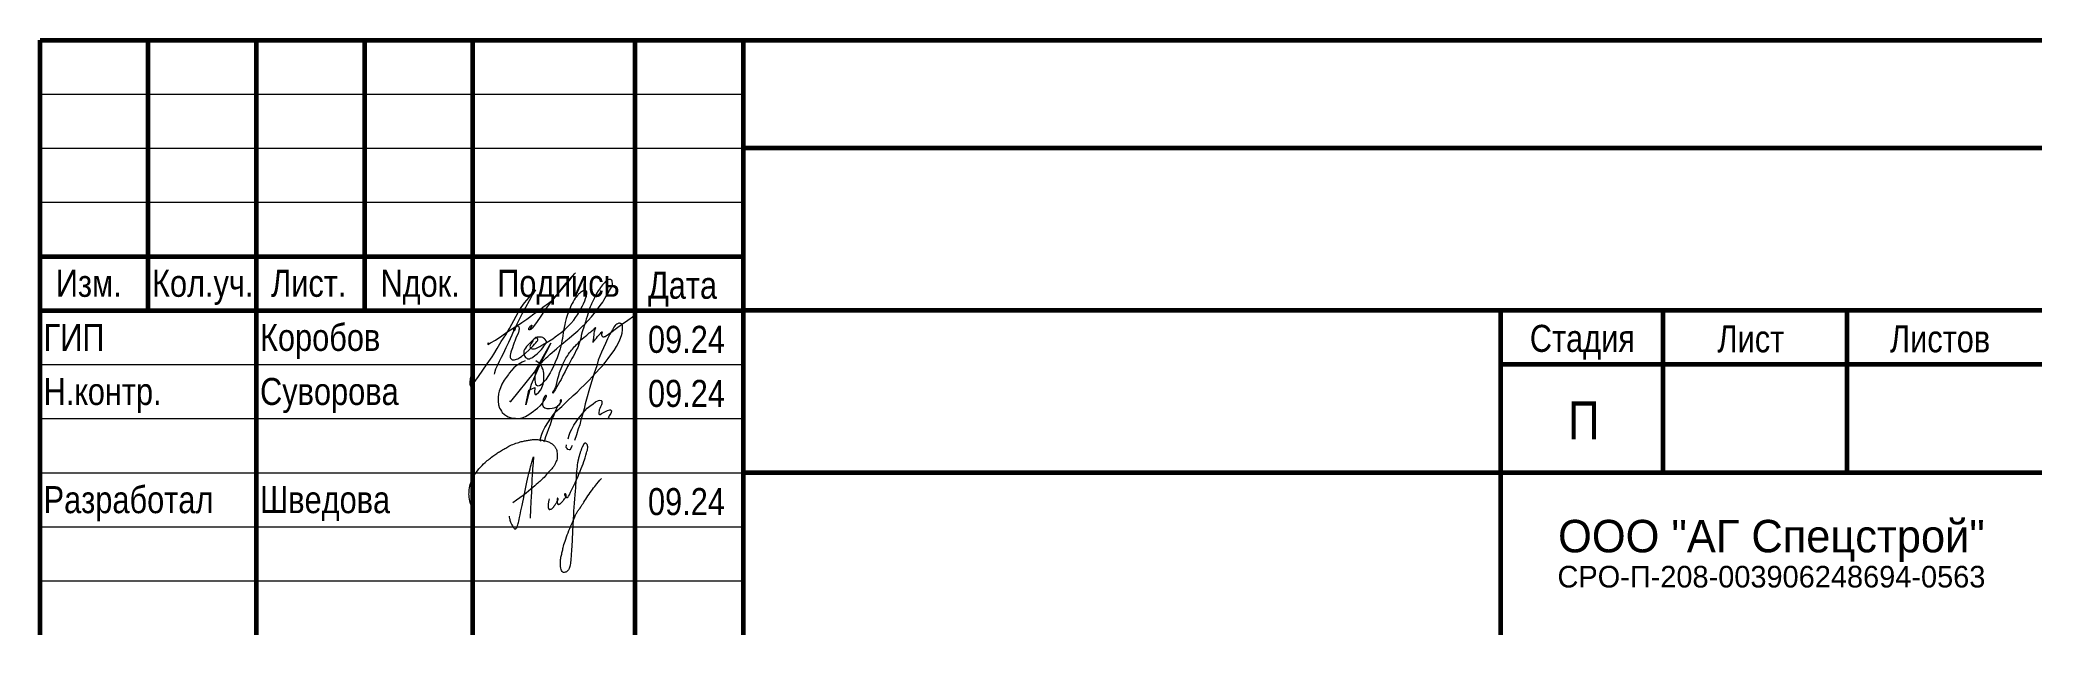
# Model space of a CAD drawing. Header units: millimetres. Extents: x 306002 to 1554695, y -207070 to 1535795.
# Drawn here: x 1536195 to 1554695, y 1530295 to 1535795 of the extents above.
import ezdxf
from ezdxf.enums import TextEntityAlignment as Align

# ---------------------------------------------------------------- set-up
doc = ezdxf.new("R2010")
doc.units = ezdxf.units.MM
doc.layers.add('PS_Таблицы', color=7, linetype='Continuous')
doc.layers.add('Основная надпись', color=7, linetype='Continuous', lineweight=30)
doc.layers.add('штамп', color=7, linetype='Continuous', lineweight=15, true_color=0x000000)
doc.styles.add('GOST 2.304', font='')
doc.styles.get('GOST 2.304').set_extended_font_data('CS Standard')

# ---------------------------------------------------------------- blocks, each defined once
blk = doc.blocks.new('A$C1D1C4132')
at = {"layer": 'Основная надпись', "linetype": 'ByBlock', "lineweight": 15, "transparency": 33554687}
blk.add_line((-707, 549), (-697, 545), dxfattribs=at)
for points in [[(-707, 549), (-709, 528), (-673, 549), (-607, 586), (-524, 641), (-454, 689), (-299, 793), (-291, 798), (-257, 819), (-193, 864), (-155, 890), (-98, 933), (-47, 967), (-18, 990), (20, 1019), (95, 1072), (146, 1114), (201, 1170), (243, 1221), (324, 1322), (369, 1374), (387, 1398), (408, 1422), (437, 1459), (449, 1472), (437, 1459), (406, 1428), (385, 1407), (352, 1370), (320, 1332), (267, 1267), (227, 1216), (157, 1136), (102, 1061), (51, 991), (-6, 903), (-64, 820), (-121, 745), (-139, 727), (-152, 721), (-160, 719), (-164, 723), (-166, 731), (-164, 741), (-160, 751), (-157, 755), (-152, 761), (-146, 770), (-139, 776), (-133, 781), (-128, 782), (-126, 778), (-126, 774), (-130, 765), (-136, 755), (-141, 748), (-146, 741), (-150, 735)], [(-359, 753), (-364, 734), (-366, 728), (-367, 721), (-367, 717), (-367, 715), (-365, 713), (-357, 713), (-351, 716), (-348, 720), (-346, 727), (-343, 734), (-340, 746), (-336, 754), (-331, 763), (-324, 769), (-315, 772), (-311, 771), (-307, 771), (-303, 768), (-299, 762), (-296, 756), (-295, 749), (-295, 741), (-295, 730), (-297, 717), (-298, 708), (-303, 688), (-308, 675), (-312, 664), (-327, 633), (-336, 613), (-342, 597), (-349, 572), (-360, 553), (-369, 529), (-372, 515), (-383, 485), (-391, 463), (-400, 439), (-403, 426), (-407, 406), (-411, 386), (-411, 375), (-411, 365), (-410, 355), (-408, 346), (-405, 341), (-401, 336), (-396, 332), (-391, 329), (-385, 327), (-378, 326), (-357, 326), (-340, 329), (-330, 334), (-310, 339), (-298, 346), (-283, 356), (-264, 367), (-248, 381), (-225, 400), (-211, 412), (-162, 457), (-132, 488), (-110, 510), (-90, 531), (-74, 550), (-59, 567), (-52, 577), (-48, 584), (-48, 592), (-49, 599), (-53, 605), (-58, 613), (-63, 618), (-69, 620), (-77, 618), (-81, 615), (-91, 606), (-102, 594), (-113, 578), (-123, 562), (-134, 542), (-142, 525), (-148, 513), (-151, 499), (-150, 491), (-148, 484), (-145, 477), (-135, 474), (-121, 471), (-108, 470), (-92, 472), (-92, 472), (-75, 476), (-47, 488), (-21, 501), (8, 518), (45, 540), (150, 601), (182, 628), (232, 664), (257, 681), (310, 725), (337, 752), (358, 774), (389, 805), (427, 849), (452, 885), (477, 921), (489, 942), (504, 968), (521, 999), (542, 1039), (554, 1066), (573, 1106), (584, 1137), (594, 1165), (598, 1201), (598, 1201), (598, 1212), (598, 1223), (596, 1228), (592, 1232), (589, 1236), (585, 1239), (575, 1240), (563, 1238), (553, 1235), (540, 1229), (530, 1221), (517, 1213), (503, 1203), (492, 1194), (484, 1184), (472, 1170), (458, 1154), (445, 1138), (434, 1118), (418, 1091), (405, 1068), (390, 1036), (376, 999), (362, 968), (346, 923), (328, 873), (315, 819), (308, 790), (301, 750), (294, 712), (288, 681), (282, 645), (277, 608), (271, 577), (265, 540), (246, 470), (246, 470), (232, 419), (208, 353), (180, 292), (180, 292), (165, 251), (150, 220), (129, 179), (114, 153), (85, 103), (58, 61), (24, 24), (0, 0), (-18, -15), (-41, -21), (-59, -15), (-59, -15), (-73, 2), (-82, 55), (-82, 98), (-79, 143), (-67, 182), (-56, 206), (-44, 227), (-19, 263), (4, 290), (26, 316), (62, 353), (83, 370), (117, 400), (144, 423), (174, 449), (198, 470), (248, 515), (268, 531), (290, 548), (290, 548), (321, 574), (366, 612), (404, 644), (483, 710), (521, 748), (536, 761), (577, 802), (618, 845), (660, 892), (698, 936), (742, 994), (778, 1041), (811, 1088), (824, 1111), (842, 1143), (858, 1169), (879, 1203), (900, 1239), (913, 1261), (928, 1294), (937, 1319), (939, 1337), (936, 1356), (933, 1366), (928, 1375), (923, 1382), (917, 1386), (908, 1387), (898, 1387), (890, 1386), (879, 1383), (871, 1378), (861, 1370), (852, 1362), (833, 1344), (818, 1329), (807, 1316), (794, 1298), (782, 1281), (767, 1259), (751, 1235), (729, 1201), (713, 1173), (700, 1145), (691, 1128), (674, 1092), (662, 1066), (656, 1050), (644, 1026), (628, 980), (621, 955), (611, 927), (603, 898), (593, 861), (584, 829), (574, 797), (564, 772), (554, 745), (545, 720), (538, 695), (527, 645), (523, 623), (518, 593), (500, 545), (480, 489), (459, 452), (435, 402), (419, 367), (404, 342), (384, 306), (368, 272), (344, 239), (312, 169), (284, 120), (261, 65), (244, 37), (222, -2), (183, -70), (151, -115), (151, -115), (149, -112), (153, -102), (167, -78), (172, -68), (177, -59), (187, -41), (193, -25), (200, 3), (204, 19), (208, 41), (218, 79), (225, 103), (234, 136), (241, 156), (247, 179), (262, 210), (273, 240), (283, 268), (291, 287), (311, 320), (323, 347), (335, 366), (347, 381), (357, 398), (372, 421), (386, 437), (398, 454), (410, 468), (423, 484), (439, 500), (451, 512), (465, 526), (486, 547), (502, 566), (520, 584), (536, 600), (564, 623), (576, 634), (598, 649), (612, 663), (622, 673), (632, 680), (641, 688), (652, 695), (663, 703), (684, 721), (695, 732), (706, 745), (714, 750), (717, 748), (715, 744), (715, 744), (710, 735), (706, 725), (706, 725), (701, 709), (698, 693), (694, 676), (692, 659), (691, 644), (690, 633), (688, 615), (688, 615), (685, 594), (682, 580), (680, 568), (679, 559), (682, 558), (690, 565), (702, 582), (716, 598), (728, 613), (742, 633), (758, 652), (772, 666), (781, 674), (791, 686), (800, 694), (804, 694), (802, 688), (799, 682), (796, 674), (795, 666), (795, 656), (795, 649), (798, 643), (801, 641), (801, 641), (803, 637), (809, 633), (812, 630), (819, 627), (819, 627), (824, 627), (824, 627), (830, 628), (835, 631), (840, 634), (884, 665), (917, 687), (991, 744), (1057, 791), (1090, 814), (1123, 837), (1143, 851), (1174, 873), (1186, 881), (1202, 892), (1221, 906)], [(-906, 216), (-927, 136), (-939, 72), (-943, 27), (-943, 2), (-938, -17), (-938, -17), (-938, -17), (-914, -13), (-899, 8), (-830, 107), (-715, 271), (-651, 363), (-627, 401), (-583, 473), (-529, 566), (-471, 657), (-423, 740), (-333, 901), (-287, 984), (-243, 1046), (-221, 1079), (-193, 1111), (-160, 1150), (-122, 1199), (-79, 1249), (-118, 1186), (-161, 1105), (-209, 1018), (-252, 937), (-335, 778), (-360, 724), (-391, 650), (-435, 555), (-470, 482), (-505, 405), (-531, 354), (-557, 304), (-584, 247), (-604, 201), (-619, 152), (-624, 134)], [(-48, 592), (-53, 605), (-58, 613), (-63, 618), (-66, 619), (-69, 620), (-72, 620), (-77, 618), (-81, 615), (-93, 603), (-102, 594), (-135, 562), (-161, 535), (-198, 499), (-210, 481), (-223, 463), (-230, 444), (-232, 417), (-231, 402), (-225, 379), (-217, 367), (-209, 357), (-194, 347), (-183, 340), (-168, 339), (-152, 340), (-142, 345), (-127, 352), (-114, 361), (-85, 381), (-57, 404), (-29, 432), (2, 463), (18, 482), (33, 505), (59, 541), (66, 554), (66, 566), (61, 577), (52, 593), (42, 603), (30, 613), (20, 619), (2, 623), (-19, 625), (-30, 625), (-39, 625), (-45, 625), (-51, 624), (-57, 624), (-64, 622), (-67, 621), (-69, 620), (-72, 620), (-77, 618), (-81, 615)]]:
    blk.add_lwpolyline(points, dxfattribs=at)
blk = doc.blocks.new('штамп')
at = {"layer": 'PS_Таблицы', "lineweight": 18, "transparency": 33554687}
for p, q in [((135155, -6091), (135140, -6116)), ((135166, -6076), (135155, -6091)), ((135172, -6068), (135166, -6076)), ((135180, -6062), (135172, -6068)), ((135188, -6059), (135180, -6062)), ((135194, -6056), (135188, -6059)), ((135199, -6054), (135194, -6056)), ((135207, -6054), (135199, -6054)), ((135213, -6057), (135207, -6054)), ((135219, -6057), (135213, -6057)), ((135223, -6060), (135219, -6057)), ((135228, -6063), (135223, -6060)), ((135231, -6070), (135228, -6063)), ((135233, -6079), (135231, -6070)), ((135233, -6091), (135233, -6079)), ((135233, -6116), (135233, -6091)), ((134421, -6508), (134570, -6237)), ((134570, -6237), (134472, -6428)), ((135058, -6283), (135041, -6321)), ((135077, -6240), (135058, -6283)), ((135096, -6198), (135077, -6240)), ((135116, -6154), (135096, -6198)), ((135140, -6116), (135116, -6154)), ((135157, -6307), (135178, -6269)), ((135178, -6269), (135193, -6242)), ((135193, -6242), (135208, -6207)), ((135208, -6207), (135224, -6168)), ((135224, -6168), (135229, -6146)), ((135229, -6146), (135233, -6116)), ((134230, -6468), (134209, -6492)), ((134248, -6452), (134230, -6468)), ((134276, -6434), (134248, -6452)), ((134306, -6414), (134276, -6434)), ((134334, -6403), (134306, -6414)), ((134472, -6428), (134390, -6621)), ((134462, -6423), (134433, -6402)), ((134482, -6444), (134462, -6423)), ((134492, -6466), (134482, -6444)), ((134500, -6482), (134492, -6466)), ((134995, -6447), (134973, -6515)), ((134989, -6511), (135021, -6475)), ((135010, -6397), (134995, -6447)), ((135041, -6321), (135010, -6397)), ((135021, -6475), (135052, -6444)), ((135052, -6444), (135073, -6417)), ((135073, -6417), (135101, -6381)), ((135101, -6381), (135127, -6347)), ((135127, -6347), (135157, -6307)), ((134107, -6651), (134095, -6683)), ((134120, -6618), (134107, -6651)), ((134140, -6582), (134120, -6618)), ((134159, -6555), (134140, -6582)), ((134179, -6528), (134159, -6555)), ((134187, -6517), (134179, -6528)), ((134209, -6492), (134187, -6517)), ((134201, -6777), (134421, -6508)), ((134390, -6621), (134364, -6713)), ((134367, -6674), (134424, -6649)), ((134424, -6649), (134421, -6694)), ((134478, -6670), (134488, -6648)), ((134488, -6648), (134494, -6633)), ((134494, -6633), (134501, -6618)), ((134505, -6501), (134500, -6482)), ((134501, -6618), (134505, -6603)), ((134507, -6517), (134505, -6501)), ((134505, -6603), (134508, -6588)), ((134508, -6524), (134507, -6517)), ((134508, -6537), (134508, -6524)), ((134508, -6551), (134508, -6537)), ((134508, -6569), (134508, -6551)), ((134508, -6588), (134508, -6569)), ((134814, -6690), (134850, -6655)), ((134850, -6655), (134879, -6626)), ((134879, -6626), (134923, -6584)), ((134928, -6657), (134900, -6755)), ((134923, -6584), (134989, -6511)), ((134973, -6515), (134928, -6657)), ((134087, -6706), (134084, -6741)), ((134084, -6741), (134084, -6776)), ((134084, -6776), (134088, -6808)), ((134095, -6683), (134087, -6706)), ((134088, -6808), (134098, -6838)), ((134098, -6838), (134105, -6851)), ((134189, -6774), (134191, -6775)), ((134191, -6775), (134194, -6778)), ((134194, -6778), (134198, -6779)), ((134198, -6779), (134201, -6777)), ((134341, -6807), (134367, -6674)), ((134364, -6713), (134341, -6807)), ((134421, -6694), (134427, -6712)), ((134427, -6712), (134437, -6714)), ((134427, -6855), (134447, -6840)), ((134437, -6714), (134461, -6692)), ((134447, -6840), (134475, -6814)), ((134461, -6692), (134478, -6670)), ((134475, -6814), (134496, -6791)), ((134496, -6779), (134495, -6792)), ((134495, -6792), (134495, -6809)), ((134495, -6809), (134502, -6825)), ((134499, -6770), (134496, -6779)), ((134496, -6791), (134508, -6772)), ((134501, -6759), (134499, -6770)), ((134508, -6743), (134501, -6759)), ((134502, -6825), (134515, -6835)), ((134515, -6727), (134508, -6743)), ((134508, -6772), (134519, -6757)), ((134521, -6722), (134515, -6727)), ((134515, -6835), (134533, -6842)), ((134519, -6757), (134528, -6737)), ((134527, -6722), (134521, -6722)), ((134530, -6726), (134527, -6722)), ((134528, -6737), (134530, -6731)), ((134530, -6731), (134530, -6726)), ((134533, -6842), (134547, -6843)), ((134547, -6843), (134558, -6843)), ((134558, -6843), (134585, -6838)), ((134585, -6838), (134601, -6835)), ((134601, -6835), (134619, -6831)), ((134613, -6873), (134673, -6824)), ((134619, -6831), (134635, -6822)), ((134634, -6822), (134621, -6850)), ((134644, -6812), (134634, -6822)), ((134635, -6822), (134644, -6812)), ((134644, -6812), (134656, -6800)), ((134656, -6800), (134644, -6812)), ((134661, -6786), (134656, -6800)), ((134656, -6800), (134661, -6790)), ((134661, -6763), (134659, -6768)), ((134659, -6768), (134659, -6776)), ((134659, -6776), (134661, -6786)), ((134665, -6760), (134661, -6763)), ((134661, -6790), (134669, -6774)), ((134670, -6764), (134665, -6760)), ((134669, -6774), (134670, -6768)), ((134670, -6768), (134670, -6764)), ((134673, -6824), (134722, -6776)), ((134722, -6776), (134778, -6721)), ((134778, -6721), (134814, -6690)), ((134880, -6845), (134862, -6910)), ((134888, -6798), (134880, -6845)), ((134886, -6863), (134907, -6838)), ((134900, -6755), (134888, -6798)), ((134907, -6838), (134931, -6820)), ((134931, -6820), (134961, -6798)), ((134961, -6798), (134984, -6781)), ((134984, -6781), (135013, -6770)), ((135013, -6770), (135025, -6765)), ((135025, -6841), (135019, -6854)), ((135025, -6765), (135037, -6768)), ((135031, -6827), (135025, -6841)), ((135039, -6810), (135031, -6827)), ((135037, -6768), (135042, -6775)), ((135042, -6798), (135039, -6810)), ((135042, -6775), (135042, -6789)), ((135042, -6789), (135042, -6798)), ((134105, -6851), (134115, -6867)), ((134115, -6867), (134123, -6879)), ((134123, -6879), (134143, -6898)), ((134143, -6898), (134161, -6909)), ((134161, -6909), (134178, -6920)), ((134178, -6920), (134195, -6927)), ((134195, -6927), (134215, -6931)), ((134215, -6931), (134232, -6932)), ((134232, -6932), (134245, -6933)), ((134245, -6933), (134258, -6935)), ((134258, -6935), (134272, -6935)), ((134272, -6935), (134306, -6928)), ((134306, -6928), (134336, -6917)), ((134336, -6917), (134367, -6898)), ((134367, -6898), (134391, -6883)), ((134391, -6883), (134411, -6868)), ((134411, -6868), (134427, -6855)), ((134502, -7049), (134516, -7018)), ((134516, -7018), (134551, -6966)), ((134551, -7029), (134535, -7073)), ((134551, -6966), (134591, -6906)), ((134565, -6992), (134551, -7029)), ((134577, -6950), (134565, -6992)), ((134599, -6904), (134577, -6950)), ((134591, -6906), (134613, -6873)), ((134607, -6880), (134599, -6904)), ((134621, -6850), (134607, -6880)), ((134765, -7035), (134784, -6997)), ((134784, -6997), (134813, -6956)), ((134825, -7030), (134807, -7085)), ((134813, -6956), (134836, -6923)), ((134839, -6994), (134825, -7030)), ((134836, -6923), (134886, -6863)), ((134849, -6948), (134839, -6994)), ((134862, -6910), (134849, -6948)), ((135017, -6864), (135014, -6877)), ((135014, -6877), (135014, -6888)), ((135014, -6888), (135016, -6895)), ((135016, -6895), (135021, -6898)), ((135019, -6854), (135017, -6864)), ((135021, -6898), (135027, -6898)), ((135027, -6898), (135039, -6890)), ((135039, -6890), (135058, -6880)), ((135058, -6880), (135076, -6870)), ((135076, -6870), (135096, -6861)), ((135096, -6861), (135116, -6855)), ((135106, -6920), (135100, -6929)), ((135111, -6911), (135106, -6920)), ((135117, -6901), (135111, -6911)), ((135116, -6855), (135121, -6855)), ((135125, -6888), (135117, -6901)), ((135121, -6855), (135126, -6856)), ((135129, -6880), (135125, -6888)), ((135126, -6856), (135130, -6860)), ((135131, -6865), (135129, -6880)), ((135130, -6860), (135131, -6865)), ((134475, -7120), (134488, -7079)), ((134475, -7138), (134475, -7120)), ((134479, -7147), (134475, -7138)), ((134488, -7079), (134502, -7049)), ((134512, -7138), (134505, -7150)), ((134523, -7104), (134512, -7138)), ((134535, -7073), (134523, -7104)), ((134714, -7203), (134715, -7178)), ((134721, -7212), (134714, -7203)), ((134728, -7221), (134721, -7212)), ((134732, -7123), (134742, -7089)), ((134742, -7089), (134750, -7062)), ((134757, -7213), (134748, -7223)), ((134750, -7062), (134765, -7035)), ((134763, -7198), (134757, -7213)), ((134768, -7184), (134763, -7198)), ((134807, -7085), (134790, -7137)), ((134740, -7223), (134728, -7221)), ((134748, -7223), (134740, -7223))]:
    blk.add_line(p, q, dxfattribs=at)
for points in [[(133838, -7746), (133812, -7674), (133816, -7605), (133821, -7546), (133853, -7477), (133886, -7420), (133956, -7348), (133993, -7317), (134035, -7283), (134072, -7256), (134103, -7238), (134149, -7213), (134179, -7192), (134236, -7167), (134290, -7151), (134328, -7141), (134365, -7136), (134399, -7128), (134446, -7128), (134476, -7133), (134521, -7138), (134562, -7155), (134584, -7170), (134601, -7186), (134608, -7195), (134616, -7207), (134621, -7215), (134626, -7230), (134629, -7253), (134632, -7286), (134629, -7308), (134622, -7331), (134613, -7349), (134602, -7373), (134584, -7394), (134539, -7445), (134500, -7490), (134446, -7537), (134317, -7651), (134219, -7714)], [(134556, -7677), (134552, -7697), (134550, -7706), (134547, -7723), (134546, -7733), (134546, -7741), (134546, -7750), (134547, -7759), (134549, -7764), (134551, -7771), (134556, -7776), (134562, -7775), (134570, -7774), (134578, -7771), (134594, -7757), (134603, -7743), (134611, -7731), (134618, -7723), (134628, -7709), (134637, -7691), (134638, -7684), (134638, -7677), (134636, -7671), (134633, -7671), (134631, -7675), (134631, -7678), (134631, -7683), (134630, -7699), (134630, -7708), (134631, -7713), (134633, -7723), (134635, -7726), (134641, -7729), (134645, -7729), (134651, -7727), (134657, -7723), (134663, -7719), (134672, -7712), (134677, -7706), (134682, -7698), (134689, -7689), (134705, -7669), (134709, -7659), (134712, -7652), (134712, -7646), (134712, -7643), (134711, -7638), (134710, -7635), (134707, -7632), (134704, -7630), (134702, -7630), (134699, -7632), (134698, -7635), (134698, -7637), (134699, -7641), (134700, -7644), (134701, -7647), (134703, -7650), (134704, -7652), (134705, -7653), (134707, -7655), (134710, -7658), (134712, -7660), (134714, -7662), (134717, -7664), (134723, -7665), (134725, -7665), (134730, -7661), (134736, -7657), (134853, -7408), (134903, -7250), (134910, -7226), (134913, -7208), (134912, -7185), (134908, -7176), (134900, -7168), (134893, -7163), (134888, -7163), (134880, -7165), (134878, -7168), (134874, -7175), (134871, -7180), (134867, -7187), (134864, -7195), (134861, -7198), (134854, -7214), (134853, -7221), (134848, -7233), (134844, -7245), (134839, -7261), (134835, -7273), (134832, -7285), (134830, -7295), (134827, -7305), (134824, -7314), (134823, -7322), (134820, -7333), (134817, -7350), (134807, -7451), (134802, -7523), (134773, -7912), (134773, -7980), (134759, -8217), (134755, -8251), (134752, -8272), (134747, -8304), (134740, -8322), (134734, -8335), (134724, -8348), (134711, -8355), (134694, -8359), (134683, -8358), (134675, -8350), (134666, -8333), (134660, -8301), (134659, -8285), (134660, -8267), (134660, -8253), (134661, -8239), (134664, -8223), (134674, -8175), (134683, -8140), (134694, -8090), (134723, -8009), (134753, -7933), (134789, -7858), (134800, -7826), (134814, -7798), (134826, -7781), (134841, -7766), (134909, -7653), (135005, -7524), (135032, -7495), (135039, -7490)], [(134186, -7837), (134188, -7853), (134193, -7875), (134205, -7909), (134216, -7928), (134231, -7950), (134235, -7954), (134240, -7957), (134248, -7956), (134257, -7945), (134262, -7929), (134274, -7887), (134288, -7826), (134345, -7538), (134395, -7339), (134411, -7290), (134411, -7288), (134411, -7289), (134411, -7291), (134403, -7395), (134394, -7527), (134393, -7610), (134379, -7855)]]:
    blk.add_open_spline(points, degree=3, dxfattribs=at)
at = {"layer": 'штамп', "lineweight": 60}
for p, q in [((129851, -8936), (129851, -3436)), ((129851, -3436), (148351, -3436)), ((131851, -8936), (131851, -3436)), ((133851, -8936), (133851, -3436)), ((135351, -8936), (135351, -3436)), ((136351, -8936), (136351, -3436)), ((148351, -4436), (136351, -4436)), ((129851, -5436), (136351, -5436)), ((129851, -5936), (136351, -5936)), ((148351, -5936), (136351, -5936)), ((143351, -8936), (143351, -5936)), ((144851, -7436), (144851, -5936)), ((146551, -7436), (146551, -5936)), ((148351, -6436), (143351, -6436)), ((148351, -7436), (136351, -7436))]:
    blk.add_line(p, q, dxfattribs=at)
at = {"layer": 'штамп'}
for p, q in [((129851, -3936), (136351, -3936)), ((129851, -4436), (136351, -4436)), ((129851, -4936), (136351, -4936)), ((129851, -6436), (136351, -6436)), ((129851, -6936), (136351, -6936)), ((129851, -7436), (136351, -7436)), ((129851, -7936), (136351, -7936)), ((129851, -8436), (136351, -8436))]:
    blk.add_line(p, q, dxfattribs=at)
at = {"layer": 'штамп', "lineweight": 60}
for points in [[(130851, -5936), (130851, -3436)], [(132851, -5936), (132851, -3436)]]:
    blk.add_lwpolyline(points, dxfattribs=at)
at = {"layer": 'PS_Таблицы', "lineweight": 18, "transparency": 33554687, "xscale": 0.7, "yscale": 0.7, "zscale": 0.7}
blk.add_blockref('A$C1D1C4132', (134484, -6620), dxfattribs=at)
at = {"layer": 'штамп', "lineweight": 20, "transparency": 33554687, "style": 'GOST 2.304', "width": 0.85}
for s, p in [('Изм.', (129997, -5810)), ('Кол.уч.', (130886, -5810)), ('Лист.', (131986, -5810)), ('Nдок.', (132997, -5810)), ('Подпись', (134076, -5810)), ('Дата', (135469, -5828)), ('ГИП', (129884, -6310)), ('Коробов', (131884, -6310)), ('09.24', (135469, -6328)), ('Стадия', (143618, -6319)), ('Лист', (145352, -6323)), ('Листов', (146946, -6323)), ('Н.контр.', (129884, -6810)), ('Суворова', (131884, -6810)), ('09.24', (135469, -6828)), ('Разработал', (129884, -7810)), ('Шведова', (131884, -7810)), ('09.24', (135469, -7828))]:
    blk.add_text(s, height=250, dxfattribs=at).set_placement(p)
blk.add_text('П', height=350, dxfattribs=at).set_placement((144117, -7127), align=Align.CENTER)
at = {"layer": 'штамп', "lineweight": 20, "transparency": 33554687, "insert": (145851, -8186), "char_height": 350, "width": 5000, "attachment_point": 5, "line_spacing_factor": 0.85, "style": 'GOST 2.304'}
blk.add_mtext('{\\H0.85714x;ООО "АГ Спецстрой"\\P\\H0.66667x;СРО-П-208-003906248694-0563}', dxfattribs=at)

msp = doc.modelspace()

# ---------------------------------------------------------------- block references
at = {"transparency": 33554687}
msp.add_blockref('штамп', (1406344, 1539231), dxfattribs=at)

doc.saveas('drawing.dxf')
